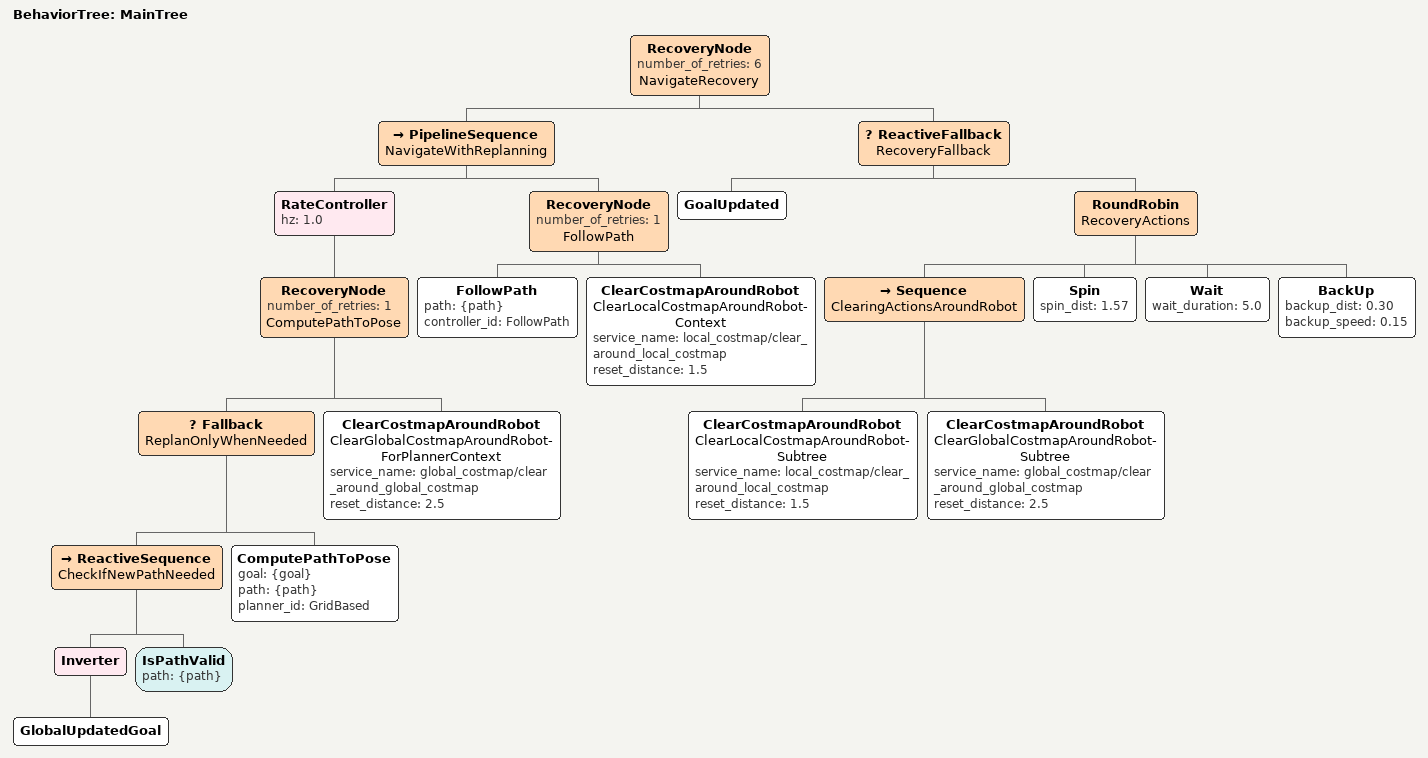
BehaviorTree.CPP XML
<!--
  Local-clear-only variant of Nav2's replanning + recovery behavior tree.
  Intentionally avoids global costmap clears so persistent obstacles are not forgotten.
-->
<root BTCPP_format="4" main_tree_to_execute="MainTree">
  <BehaviorTree ID="MainTree">
    <RecoveryNode number_of_retries="6" name="NavigateRecovery">
      <PipelineSequence name="NavigateWithReplanning">
        <RateController hz="1.0">
          <RecoveryNode number_of_retries="1" name="ComputePathToPose">
            <Fallback name="ReplanOnlyWhenNeeded">
              <ReactiveSequence name="CheckIfNewPathNeeded">
                <Inverter>
                  <GlobalUpdatedGoal/>
                </Inverter>
                <IsPathValid path="{path}"/>
              </ReactiveSequence>
              <ComputePathToPose goal="{goal}" path="{path}" planner_id="GridBased"/>
            </Fallback>
            <ClearCostmapAroundRobot name="ClearGlobalCostmapAroundRobot-ForPlannerContext" service_name="global_costmap/clear_around_global_costmap" reset_distance="2.5"/>
          </RecoveryNode>
        </RateController>
        <RecoveryNode number_of_retries="1" name="FollowPath">
          <FollowPath path="{path}" controller_id="FollowPath"/>
          <ClearCostmapAroundRobot name="ClearLocalCostmapAroundRobot-Context" service_name="local_costmap/clear_around_local_costmap" reset_distance="1.5"/>
        </RecoveryNode>
      </PipelineSequence>
      <ReactiveFallback name="RecoveryFallback">
        <GoalUpdated/>
        <RoundRobin name="RecoveryActions">
          <Sequence name="ClearingActionsAroundRobot">
            <ClearCostmapAroundRobot name="ClearLocalCostmapAroundRobot-Subtree" service_name="local_costmap/clear_around_local_costmap" reset_distance="1.5"/>
            <ClearCostmapAroundRobot name="ClearGlobalCostmapAroundRobot-Subtree" service_name="global_costmap/clear_around_global_costmap" reset_distance="2.5"/>
          </Sequence>
          <Spin spin_dist="1.57"/>
          <Wait wait_duration="5.0"/>
          <BackUp backup_dist="0.30" backup_speed="0.15"/>
        </RoundRobin>
      </ReactiveFallback>
    </RecoveryNode>
  </BehaviorTree>
</root>
